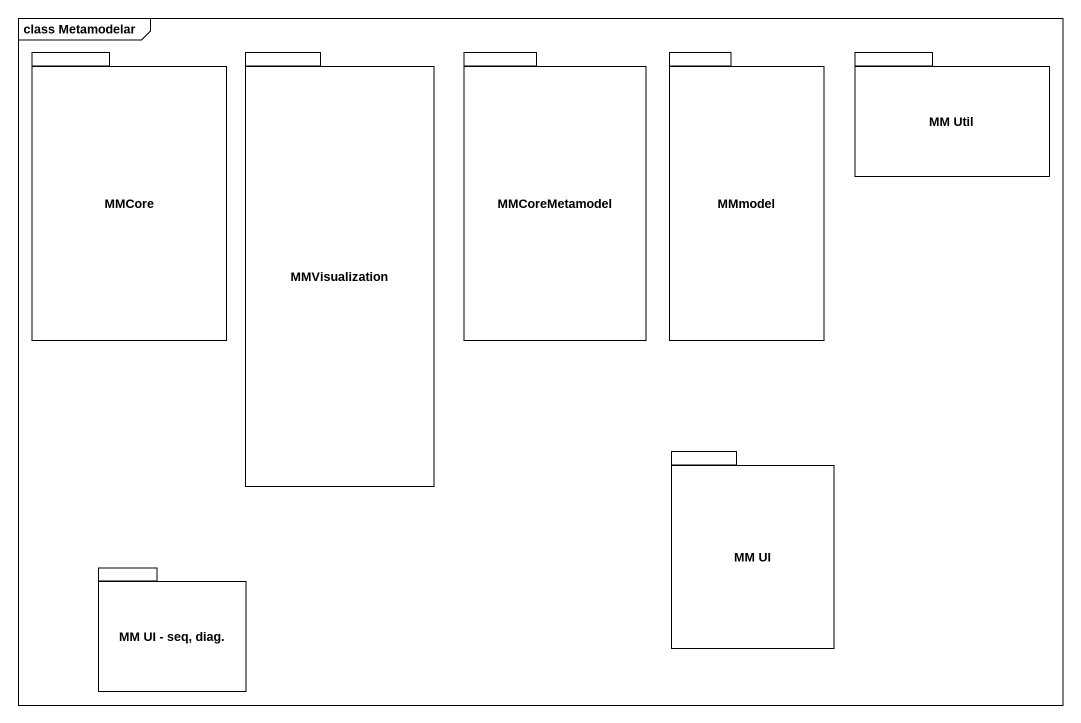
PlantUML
@startuml
mainframe class Metamodelar
package MMCore {
}
package MMVisualization {
}
package MMCoreMetamodel {
}
package MMmodel {
}
package "MM Util" as MM_Util {
}
package "MM UI" as MM_UI {
}
package "MM UI - seq, diag." as MM_UI_seq_diag {
}
@enduml
